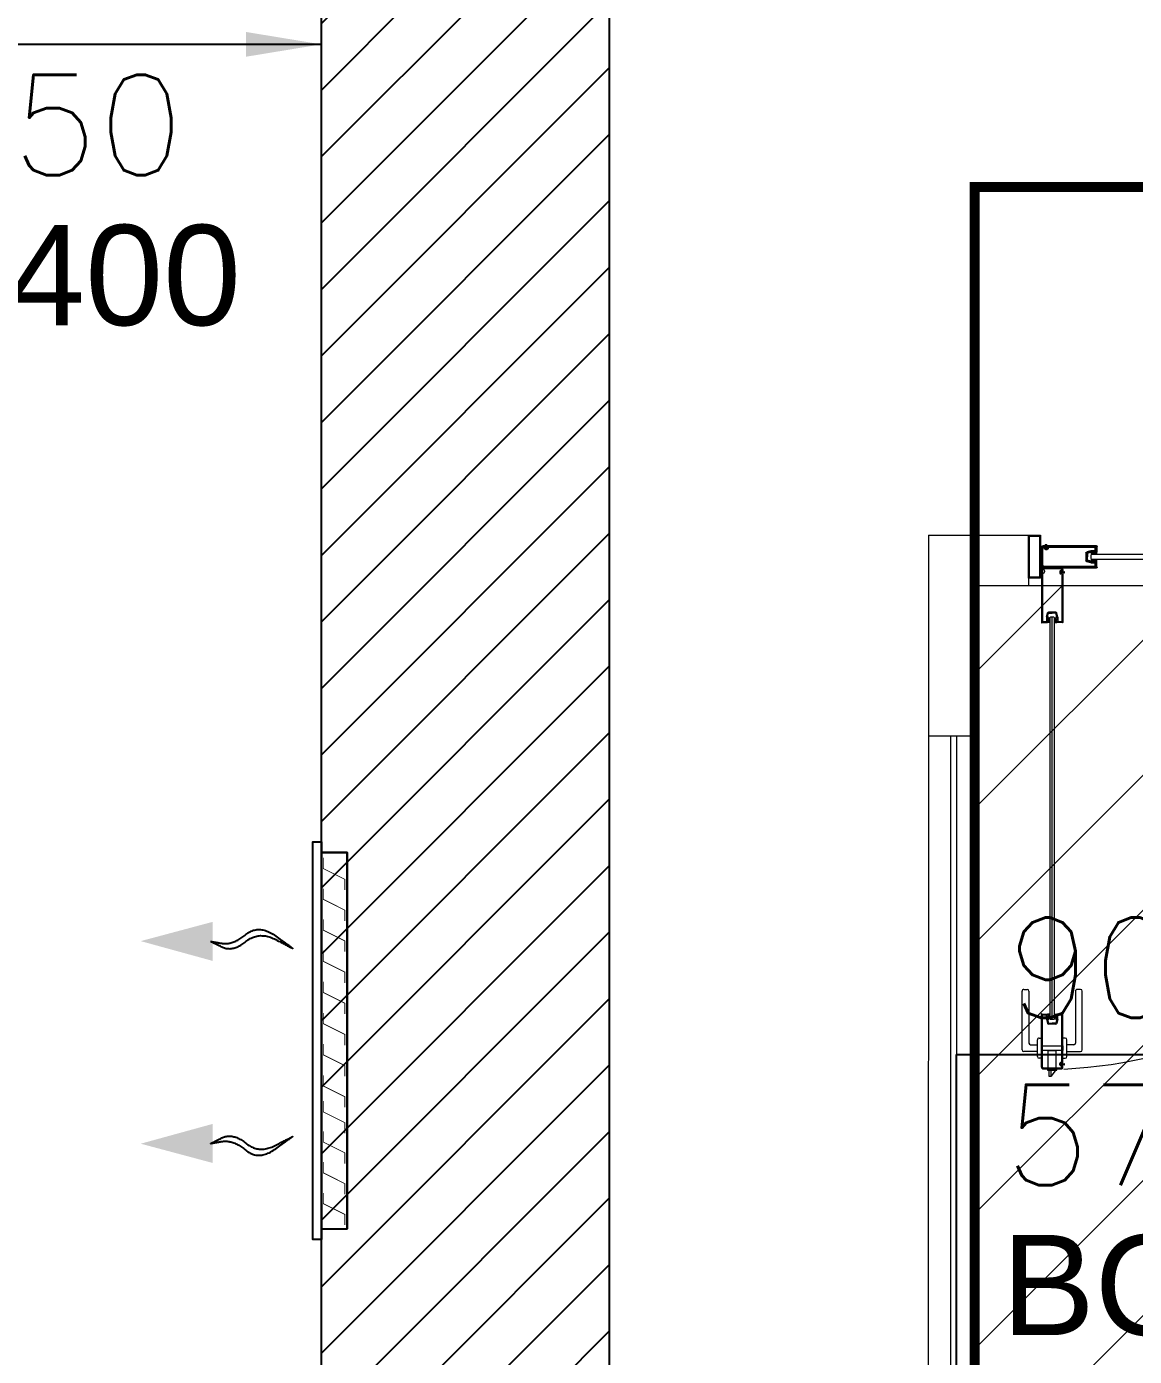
# Model space of a CAD drawing. Header units: millimetres. Extents: x -81374 to 485233, y -39075 to 157313.
# Drawn here: x 46879 to 49089, y 26969 to 29620 of the extents above; entities that cross this region are included whole.
import ezdxf
from ezdxf.enums import TextEntityAlignment as Align

# ---------------------------------------------------------------- set-up
doc = ezdxf.new("R2010")
doc.units = ezdxf.units.MM
for name, color, linetype in [('2', 7, 'Continuous'), ('Hatch 01_UC', 7, 'Continuous'), ('M-HVAC ELLIPTICAL DUCT', 6, 'Continuous'), ('M-HVAC VRV PIPE', 152, 'Continuous'), ('M-HVAC-ELEPTICAL DUCT', 6, 'Continuous'), ('M-HVAC-GRIL', 6, 'Continuous'), ('M-HVAC-INSULATION', 8, 'Continuous'), ('M-HVAC-SUPP', 4, 'Continuous'), ('M-HVAC-SUPPLY AIR DUCT', 4, 'Continuous'), ('M-HVAC-TEXT', 7, 'Continuous')]:
    doc.layers.add(name, color=color, linetype=linetype)
doc.layers.add('ceiling', color=7, linetype='Continuous', lineweight=5, true_color=0x560d91)
for name, color, linetype, lineweight in [('G-IMPT', 8, 'Continuous', 5), ('ID - MODULAR', 44, 'Continuous', 5), ('M HVAC GRILLE', 6, 'Continuous', 13)]:
    doc.layers.add(name, color=color, linetype=linetype, lineweight=lineweight)
doc.styles.add('R', font='romans.shx')
doc.styles.add('ROMAND', font='romand__.ttf')
doc.styles.get("Standard").update_dxf_attribs({"font": 'arial.ttf'})
doc.dimstyles.new('Vayucon', dxfattribs={"dimtxt": 200, "dimasz": 150, "dimexe": 0, "dimexo": 0, "dimgap": 9e-05, "dimtad": 1, "dimdec": 0, "dimrnd": 5, "dimzin": 0, "dimdsep": 46, "dimtxsty": 'ROMAND', "dimcen": 90, "dimclre": 99, "dimclrt": 7, "dimadec": 0, "dimazin": 0, "dimtfac": 1, "dimtdec": 0, "dimtofl": 0, "dimtmove": 1, "dimatfit": 3, "dimfxl": 1, "dimtolj": 1, "dimtzin": 0, "dimarcsym": 0})

# ---------------------------------------------------------------- blocks, each defined once
blk = doc.blocks.new('A$C4A242C7C')
at = {"layer": '2', "color": 6, "linetype": 'Continuous'}
for p, q in [((0, 4), (0, 115.4)), ((0.4, 115.8), (0.6, 115.8)), ((1.4, 115), (13, 115)), ((2, 113), (10.5, 113)), ((2, 4), (2, 113)), ((10.5, 103.9), (10.5, 113)), ((13, 115), (13, 112.6)), ((14.7, 112.6), (13, 112.6)), ((14.7, 112.6), (15.2, 110.4)), ((30.3, 112.6), (29.8, 110.4)), ((32, 112.6), (30.3, 112.6)), ((32, 115), (32, 112.6)), ((43.6, 115), (32, 115)), ((34.5, 113), (43, 113)), ((34.5, 103.9), (34.5, 113)), ((43, 14.2), (43, 113)), ((44.6, 115.8), (44.4, 115.8)), ((45, 11.7), (45, 115.4)), ((10.6, 103.4), (12.8, 95.2)), ((14, 111.3), (12.5, 111.3)), ((12.5, 104.8), (12.5, 111.3)), ((14, 104.8), (12.5, 104.8)), ((14.8, 103.8), (12.5, 103.8)), ((12.5, 103.8), (14.7, 95.7)), ((14, 110), (14, 111.3)), ((14, 106.1), (14, 104.8)), ((14.3, 109.8), (15, 110)), ((14.3, 106.3), (15, 106.1)), ((14.7, 95.7), (22.5, 95.7)), ((30.3, 93.7), (14.7, 93.7)), ((14.8, 103.8), (15.2, 105.6)), ((30.3, 95.7), (22.5, 95.7)), ((30.2, 103.8), (29.8, 105.6)), ((30.7, 109.8), (30, 110)), ((30.7, 106.3), (30, 106.1)), ((30.2, 103.8), (32.5, 103.8)), ((32.5, 103.8), (30.3, 95.7)), ((31, 111.3), (32.5, 111.3)), ((31, 110), (31, 111.3)), ((31, 106.1), (31, 104.8)), ((31, 104.8), (32.5, 104.8)), ((34.4, 103.4), (32.2, 95.2)), ((32.5, 104.8), (32.5, 111.3)), ((4, 2), (41, 2)), ((4, 0), (41, 0)), ((38.5, 8.4), (38.5, 11.7)), ((42.5, 13.7), (40.5, 13.7)), ((40.5, 8.8), (40.5, 11.3)), ((42.5, 6.4), (40.5, 6.4)), ((44, 11.7), (40.9, 11.7)), ((44, 8.4), (40.9, 8.4)), ((43, 4), (43, 5.9)), ((44, 11.6), (44, 11.7)), ((44, 8.4), (44, 8.5)), ((44.4, 11.2), (44.5, 11.2)), ((44.4, 8.9), (44.5, 8.9)), ((45, 4), (45, 8.4))]:
    blk.add_line(p, q, dxfattribs=at)
for centre, radius, start, end in [((0.4, 115.4), 0.4, 90, 180), ((0.6, 115.4), 0.4, 0, 90), ((1.4, 115.4), 0.4, 180, 270), ((43.6, 115.4), 0.4, 270, 0), ((44.4, 115.4), 0.4, 90, 180), ((44.6, 115.4), 0.4, 0, 90), ((12.5, 103.9), 2, 180, 195), ((14.7, 95.7), 2, 195, 270), ((14.2, 110), 0.2, 180, 285), ((14.2, 106.1), 0.2, 75, 180), ((14.8, 110.3), 0.4, 285, 15), ((14.8, 105.7), 0.4, 345, 75), ((30.1, 110.3), 0.4, 165, 255), ((30.1, 105.7), 0.4, 105, 195), ((30.3, 95.7), 2, 270, 345), ((30.8, 110), 0.2, 255, 0), ((30.8, 106.1), 0.2, 0, 105), ((32.5, 103.9), 2, 345, 0), ((4, 4), 4, 180, 270), ((4, 4), 2, 180, 270), ((40.5, 11.7), 2, 90, 180), ((40.5, 8.4), 2, 180, 270), ((40.9, 11.3), 0.4, 90, 180), ((40.9, 8.8), 0.4, 180, 270), ((41, 4), 4, 270, 0), ((41, 4), 2, 270, 0), ((42.5, 14.2), 0.5, 270, 0), ((42.5, 5.9), 0.5, 0, 90), ((44.4, 11.6), 0.4, 180, 270), ((44.4, 8.5), 0.4, 90, 180), ((44.5, 11.7), 0.5, 270, 0), ((44.5, 8.4), 0.5, 0, 90)]:
    blk.add_arc(centre, radius, start, end, dxfattribs=at)
blk = doc.blocks.new('floor plan 1')
at = {"layer": 'G-IMPT', "color": 8, "ltscale": 500}
for p, q in [((9392.9, -67281.5, 0), (9393, -64431.5, 0)), ((9436.9, -67281.5, 0), (9437, -64431.5, 0)), ((9448.9, -67281.5, 0), (9449, -64431.5, 0)), ((9492.9, -67281.5, 0), (9493, -64431.5, 0)), ((9240.2, -66613.6, 0), (9248.8, -66602.3, 0)), ((9240.2, -66615, 0), (9240.2, -66613.6, 0)), ((9248.8, -66615, 0), (9248.8, -66602.3, 0)), ((9248.8, -66602.3, 0), (9251.6, -66602.3, 0)), ((9251.6, -66602.3, 0), (9251.6, -66615, 0)), ((9224.5, -66638.7, 0), (9219.8, -66638.7, 0)), ((9223.3, -66626.1, 0), (9220.8, -66625.3, 0)), ((9223.3, -66626.2, 0), (9220.8, -66625.8, 0)), ((9223.3, -66626.5, 0), (9220.8, -66626.2, 0)), ((9223.3, -66626.7, 0), (9220.8, -66626.7, 0)), ((9223.3, -66626.9, 0), (9220.8, -66627.1, 0)), ((9223.3, -66627.1, 0), (9220.8, -66627.6, 0)), ((9223.3, -66627.3, 0), (9220.8, -66628, 0)), ((9223.3, -66627.3, 0), (9223.3, -66626.1, 0)), ((9228.6, -66626.1, 0), (9223.3, -66626.1, 0)), ((9228.6, -66627.3, 0), (9223.3, -66627.3, 0)), ((9224.5, -66621, 0), (9224.5, -66625.2, 0)), ((9224.5, -66628.3, 0), (9224.5, -66727.1, 0)), ((9225, -66625.7, 0), (9225, -66625.7, 0)), ((9225, -66627.8, 0), (9225, -66627.8, 0)), ((9225.1, -66627.3, 0), (9225.1, -66626.1, 0)), ((9225.4, -66625.2, 0), (9225.4, -66625.3, 0)), ((9225.4, -66625.2, 0), (9228.4, -66625.2, 0)), ((9225.4, -66628.2, 0), (9225.4, -66628.3, 0)), ((9225.4, -66628.3, 0), (9228.4, -66628.3, 0)), ((9226.4, -66621, 0), (9226.4, -66622.8, 0)), ((9226.4, -66630.7, 0), (9226.4, -66724.8, 0)), ((9226.9, -66623.3, 0), (9228.8, -66623.3, 0)), ((9226.9, -66627.3, 0), (9226.9, -66626.1, 0)), ((9226.9, -66630.2, 0), (9228.8, -66630.2, 0)), ((9263.5, -66617.2, 0), (9228.3, -66617.2, 0)), ((9263.5, -66619.1, 0), (9228.3, -66619.1, 0)), ((9228.6, -66627.3, 0), (9228.6, -66626.1, 0)), ((9228.8, -66625.6, 0), (9228.8, -66627.9, 0)), ((9230.7, -66625.2, 0), (9230.7, -66628.3, 0)), ((9236.4, -66615, 0), (9236.4, -66617.2, 0)), ((9255.4, -66615, 0), (9236.4, -66615, 0)), ((9236.4, -66617.2, 0), (9255.4, -66617.2, 0)), ((9237.3, -66617.2, 0), (9237.3, -66618.7, 0)), ((9254.5, -66617.2, 0), (9237.3, -66617.2, 0)), ((9237.3, -66618.7, 0), (9254.5, -66618.7, 0)), ((9238.3, -66653.9, 0), (9238.3, -66618.7, 0)), ((9238.3, -66618.7, 0), (9253.6, -66618.7, 0)), ((9253.6, -66618.7, 0), (9253.6, -66653.9, 0)), ((9254.5, -66618.7, 0), (9254.5, -66617.2, 0)), ((9255.4, -66617.2, 0), (9255.4, -66615, 0)), ((9265.4, -66621, 0), (9265.4, -66724.8, 0)), ((9267.3, -66621, 0), (9267.3, -66727.1, 0)), ((9267.3, -66638.7, 0), (9272, -66638.7, 0)), ((9186, -66655.3, 0), (9186, -66772.5, 0)), ((9216.5, -66652, 0), (9189.4, -66652, 0)), ((9202.7, -66665.3, 0), (9216.5, -66665.3, 0)), ((9216.5, -66642, 0), (9216.5, -66675.3, 0)), ((9224.5, -66663.4, 0), (9224.5, -66653.9, 0)), ((9224.5, -66653.9, 0), (9267.3, -66653.9, 0)), ((9267.3, -66663.4, 0), (9224.5, -66663.4, 0)), ((9253.6, -66653.9, 0), (9238.3, -66653.9, 0)), ((9267.3, -66653.9, 0), (9267.3, -66663.4, 0)), ((9275.3, -66642, 0), (9275.3, -66675.3, 0)), ((9275.3, -66652, 0), (9302.5, -66652, 0)), ((9289.1, -66665.3, 0), (9275.3, -66665.3, 0)), ((9305.8, -66655.3, 0), (9305.8, -66772.5, 0)), ((9199.4, -66772.5, 0), (9199.4, -66668.7, 0)), ((9219.8, -66678.7, 0), (9224.5, -66678.7, 0)), ((9272, -66678.7, 0), (9267.3, -66678.7, 0)), ((9292.5, -66772.5, 0), (9292.5, -66668.7, 0)), ((9234.5, -66715.7, 0), (9236.6, -66707.9, 0)), ((9234.5, -66716.2, 0), (9234.5, -66724.8, 0)), ((9236.4, -66716, 0), (9238.5, -66708.4, 0)), ((9238.5, -66716, 0), (9236.4, -66716, 0)), ((9237.8, -66717, 0), (9236.4, -66717, 0)), ((9236.4, -66717, 0), (9236.4, -66723.2, 0)), ((9237.8, -66718.2, 0), (9237.8, -66717, 0)), ((9238, -66718.4, 0), (9238.7, -66718.2, 0)), ((9238.5, -66706.5, 0), (9253.3, -66706.5, 0)), ((9238.5, -66708.4, 0), (9245.9, -66708.4, 0)), ((9238.5, -66716, 0), (9239, -66717.8, 0)), ((9241.1, -66717.4, 0), (9242.6, -66716, 0)), ((9241.1, -66717.4, 0), (9241.1, -67517, 0)), ((9242.6, -66716, 0), (9249.2, -66716, 0)), ((9253.3, -66708.4, 0), (9245.9, -66708.4, 0)), ((9245.9, -66716, 0), (9245.9, -67518.4, 0)), ((9249.2, -66716, 0), (9250.7, -66717.4, 0)), ((9250.7, -67517, 0), (9250.7, -66717.4, 0)), ((9253.3, -66716, 0), (9252.8, -66717.8, 0)), ((9253.8, -66718.4, 0), (9253.1, -66718.2, 0)), ((9255.4, -66716, 0), (9253.3, -66708.4, 0)), ((9253.3, -66716, 0), (9255.4, -66716, 0)), ((9254, -66717, 0), (9255.4, -66717, 0)), ((9254, -66718.2, 0), (9254, -66717, 0)), ((9257.3, -66715.7, 0), (9255.2, -66707.9, 0)), ((9255.4, -66717, 0), (9255.4, -66723.2, 0)), ((9257.3, -66716.2, 0), (9257.3, -66724.8, 0)), ((9224.9, -66727.5, 0), (9225, -66727.5, 0)), ((9225.8, -66726.7, 0), (9236.9, -66726.7, 0)), ((9234.5, -66724.8, 0), (9226.4, -66724.8, 0)), ((9237.8, -66723.2, 0), (9236.4, -66723.2, 0)), ((9236.9, -66724.5, 0), (9238.4, -66724.5, 0)), ((9236.9, -66726.7, 0), (9236.9, -66724.5, 0)), ((9237.8, -66721.9, 0), (9237.8, -66723.2, 0)), ((9238, -66721.8, 0), (9238.7, -66721.9, 0)), ((9238.4, -66724.5, 0), (9239, -66722.4, 0)), ((9253.4, -66724.5, 0), (9252.8, -66722.4, 0)), ((9253.8, -66721.8, 0), (9253.1, -66721.9, 0)), ((9253.4, -66724.5, 0), (9255, -66724.5, 0)), ((9254, -66721.9, 0), (9254, -66723.2, 0)), ((9254, -66723.2, 0), (9255.4, -66723.2, 0)), ((9255, -66726.7, 0), (9255, -66724.5, 0)), ((9266, -66726.7, 0), (9255, -66726.7, 0)), ((9265.4, -66724.8, 0), (9257.3, -66724.8, 0)), ((9267, -66727.5, 0), (9266.8, -66727.5, 0)), ((9189.4, -66775.8, 0), (9196, -66775.8, 0)), ((9302.5, -66775.8, 0), (9295.8, -66775.8, 0)), ((9392.9, -67581.5, 0), (9392.9, -67281.5, 0)), ((9492.9, -67281.5, 0), (9392.9, -67281.5, 0)), ((9492.9, -67681.5, 0), (9492.9, -67281.5, 0)), ((9224.5, -67606.1, 0), (9224.5, -67507.3, 0)), ((9224.9, -67506.9, 0), (9225, -67506.9, 0)), ((9225.8, -67507.7, 0), (9236.9, -67507.7, 0)), ((9234.5, -67509.6, 0), (9226.4, -67509.6, 0)), ((9226.4, -67603.7, 0), (9226.4, -67509.6, 0)), ((9234.5, -67518.3, 0), (9234.5, -67509.6, 0)), ((9237.8, -67511.3, 0), (9236.4, -67511.3, 0)), ((9236.4, -67517.5, 0), (9236.4, -67511.3, 0)), ((9236.9, -67507.7, 0), (9236.9, -67510, 0)), ((9236.9, -67510, 0), (9238.4, -67510, 0)), ((9237.8, -67512.5, 0), (9237.8, -67511.3, 0)), ((9238, -67512.7, 0), (9238.7, -67512.5, 0)), ((9238, -67516, 0), (9238.7, -67516.2, 0)), ((9238.4, -67510, 0), (9239, -67512, 0)), ((9253.4, -67510, 0), (9252.8, -67512, 0)), ((9253.8, -67512.7, 0), (9253.1, -67512.5, 0)), ((9253.8, -67516, 0), (9253.1, -67516.2, 0)), ((9253.4, -67510, 0), (9255, -67510, 0)), ((9254, -67512.5, 0), (9254, -67511.3, 0)), ((9254, -67511.3, 0), (9255.4, -67511.3, 0)), ((9255, -67507.7, 0), (9255, -67510, 0)), ((9266, -67507.7, 0), (9255, -67507.7, 0)), ((9255.4, -67517.5, 0), (9255.4, -67511.3, 0)), ((9265.4, -67509.6, 0), (9257.3, -67509.6, 0)), ((9257.3, -67518.3, 0), (9257.3, -67509.6, 0)), ((9265.4, -67613.4, 0), (9265.4, -67509.6, 0)), ((9267, -67506.9, 0), (9266.8, -67506.9, 0)), ((9267.3, -67613.4, 0), (9267.3, -67507.3, 0)), ((9234.5, -67518.8, 0), (9236.6, -67526.6, 0)), ((9237.8, -67517.5, 0), (9236.4, -67517.5, 0)), ((9238.5, -67518.4, 0), (9236.4, -67518.4, 0)), ((9236.4, -67518.4, 0), (9238.5, -67526.1, 0)), ((9237.8, -67516.2, 0), (9237.8, -67517.5, 0)), ((9238.5, -67518.4, 0), (9239, -67516.7, 0)), ((9238.5, -67526.1, 0), (9245.9, -67526.1, 0)), ((9238.5, -67528, 0), (9253.3, -67528, 0)), ((9241.1, -67517, 0), (9242.6, -67518.4, 0)), ((9242.6, -67518.4, 0), (9249.2, -67518.4, 0)), ((9253.3, -67526.1, 0), (9245.9, -67526.1, 0)), ((9249.2, -67518.4, 0), (9250.7, -67517, 0)), ((9253.3, -67518.4, 0), (9252.8, -67516.7, 0)), ((9253.3, -67518.4, 0), (9255.4, -67518.4, 0)), ((9255.4, -67518.4, 0), (9253.3, -67526.1, 0)), ((9254, -67516.2, 0), (9254, -67517.5, 0)), ((9254, -67517.5, 0), (9255.4, -67517.5, 0)), ((9257.3, -67518.8, 0), (9255.2, -67526.6, 0)), ((9392.9, -67581.5, 0), (9292.9, -67581.5, 0)), ((9292.9, -67681.5, 0), (9292.9, -67581.5, 0)), ((9223.3, -67607.1, 0), (9220.8, -67606.4, 0)), ((9223.3, -67607.3, 0), (9220.8, -67606.8, 0)), ((9223.3, -67607.5, 0), (9220.8, -67607.2, 0)), ((9223.3, -67607.7, 0), (9220.8, -67607.7, 0)), ((9223.3, -67607.9, 0), (9220.8, -67608.2, 0)), ((9223.3, -67608.1, 0), (9220.8, -67608.6, 0)), ((9223.3, -67608.3, 0), (9220.8, -67609, 0)), ((9223.3, -67607.1, 0), (9223.3, -67608.3, 0)), ((9228.6, -67607.1, 0), (9223.3, -67607.1, 0)), ((9228.6, -67608.3, 0), (9223.3, -67608.3, 0)), ((9224.5, -67613.4, 0), (9224.5, -67609.3, 0)), ((9225, -67606.6, 0), (9225, -67606.6, 0)), ((9225, -67608.8, 0), (9225, -67608.8, 0)), ((9225.1, -67607.1, 0), (9225.1, -67608.3, 0)), ((9225.4, -67606.2, 0), (9225.4, -67606.1, 0)), ((9225.4, -67606.1, 0), (9228.4, -67606.1, 0)), ((9225.4, -67609.3, 0), (9225.4, -67609.2, 0)), ((9225.4, -67609.3, 0), (9228.4, -67609.3, 0)), ((9226.4, -67613.4, 0), (9226.4, -67611.7, 0)), ((9226.9, -67604.2, 0), (9228.8, -67604.2, 0)), ((9226.9, -67607.1, 0), (9226.9, -67608.3, 0)), ((9226.9, -67611.2, 0), (9228.8, -67611.2, 0)), ((9263.5, -67615.3, 0), (9228.3, -67615.3, 0)), ((9263.5, -67617.2, 0), (9228.3, -67617.2, 0)), ((9228.6, -67607.1, 0), (9228.6, -67608.3, 0)), ((9228.8, -67608.9, 0), (9228.8, -67606.5, 0)), ((9230.7, -67609.3, 0), (9230.7, -67606.1, 0)), ((9267.3, -67613.7, 0), (9267.3, -67659.2, 0)), ((9269.1, -67681.5, 0), (9269.1, -67595.8, 0)), ((9269.1, -67595.8, 0), (9292.9, -67595.8, 0)), ((9269.1, -67659.2, 0), (9269.1, -67612.4, 0)), ((9271, -67679.6, 0), (9271, -67597.7, 0)), ((9271, -67597.7, 0), (9291, -67597.7, 0)), ((9291, -67597.7, 0), (9291, -67679.6, 0)), ((9292.9, -67595.8, 0), (9292.9, -67681.5, 0)), ((9167.1, -67633.9, 0), (8420.8, -67633.9, 0)), ((8420.8, -67643.4, 0), (9167.1, -67643.4, 0)), ((9168.5, -67635.3, 0), (9167.1, -67633.9, 0)), ((9167.1, -67643.4, 0), (9168.5, -67642, 0)), ((9168.5, -67642, 0), (9168.5, -67635.3, 0)), ((9257.2, -67661.3, 0), (9256.5, -67663.8, 0)), ((9257.4, -67661.3, 0), (9256.9, -67663.8, 0)), ((9257.2, -67656, 0), (9258.4, -67656, 0)), ((9257.2, -67656, 0), (9257.2, -67661.3, 0)), ((9257.2, -67657.7, 0), (9258.4, -67657.7, 0)), ((9257.2, -67659.5, 0), (9258.4, -67659.5, 0)), ((9257.2, -67661.3, 0), (9258.4, -67661.3, 0)), ((9257.6, -67661.3, 0), (9257.4, -67663.8, 0)), ((9257.8, -67661.3, 0), (9257.8, -67663.8, 0)), ((9258, -67661.3, 0), (9258.3, -67663.8, 0)), ((9258.2, -67661.3, 0), (9258.7, -67663.8, 0)), ((9258.4, -67656, 0), (9258.4, -67661.3, 0)), ((9258.4, -67661.3, 0), (9259.1, -67663.8, 0)), ((9267.3, -67659.2, 0), (9269.1, -67659.2, 0)), ((9292.9, -67681.5, 0), (9269.1, -67681.5, 0)), ((9291, -67679.6, 0), (9271, -67679.6, 0)), ((9492.9, -67681.5, 0), (9292.9, -67681.5, 0))]:
    blk.add_line(p, q, dxfattribs=at)
for centre, radius, start, end in [((9269.2, -67566.4, 0), 950.6, 92.8185, 183.4941), ((9219.8, -66642, 0), 3.33, 90, 180), ((9228.3, -66621, 0), 3.81, 90, 180), ((9225, -66625.2, 0), 0.476, 180, 270), ((9225, -66628.3, 0), 0.476, 90, 180), ((9225, -66625.3, 0), 0.381, 270, 0), ((9225, -66628.2, 0), 0.381, 0, 90), ((9228.3, -66621, 0), 1.9, 90, 180), ((9226.9, -66622.8, 0), 0.476, 180, 270), ((9226.9, -66630.7, 0), 0.476, 90, 180), ((9228.4, -66625.6, 0), 0.381, 0, 90), ((9228.4, -66627.9, 0), 0.381, 270, 0), ((9228.8, -66625.2, 0), 1.9, 0, 90), ((9228.8, -66628.3, 0), 1.9, 270, 0), ((9263.5, -66621, 0), 3.81, 0, 90), ((9263.5, -66621, 0), 1.9, 0, 90), ((9272, -66642, 0), 3.33, 0, 90), ((9189.4, -66655.3, 0), 3.33, 90, 180), ((9202.7, -66668.7, 0), 3.33, 90, 180), ((9289.1, -66668.7, 0), 3.33, 0, 90), ((9302.5, -66655.3, 0), 3.33, 0, 90), ((9219.8, -66675.3, 0), 3.33, 180, 270), ((9272, -66675.3, 0), 3.33, 270, 0), ((9236.4, -66716.2, 0), 1.9, 165, 180), ((9238.5, -66708.4, 0), 1.9, 90, 165), ((9238, -66718.2, 0), 0.19, 180, 285), ((9238.6, -66717.9, 0), 0.381, 285, 15), ((9253.2, -66717.9, 0), 0.381, 165, 255), ((9253.3, -66708.4, 0), 1.9, 15, 90), ((9253.8, -66718.2, 0), 0.19, 255, 0), ((9255.4, -66716.2, 0), 1.9, 0, 15), ((9224.9, -66727.1, 0), 0.381, 180, 270), ((9225, -66727.1, 0), 0.381, 270, 0), ((9225.8, -66727.1, 0), 0.381, 90, 180), ((9238, -66721.9, 0), 0.19, 75, 180), ((9238.6, -66722.3, 0), 0.381, 345, 75), ((9253.2, -66722.3, 0), 0.381, 105, 195), ((9253.8, -66721.9, 0), 0.19, 0, 105), ((9266, -66727.1, 0), 0.381, 0, 90), ((9266.8, -66727.1, 0), 0.381, 180, 270), ((9267, -66727.1, 0), 0.381, 270, 0), ((9189.4, -66772.5, 0), 3.33, 180, 270), ((9196, -66772.5, 0), 3.33, 270, 0), ((9295.8, -66772.5, 0), 3.33, 180, 270), ((9302.5, -66772.5, 0), 3.33, 270, 0), ((9224.9, -67507.3, 0), 0.381, 90, 180), ((9225, -67507.3, 0), 0.381, 0, 90), ((9225.8, -67507.3, 0), 0.381, 180, 270), ((9238, -67512.5, 0), 0.19, 180, 285), ((9238, -67516.2, 0), 0.19, 75, 180), ((9238.6, -67512.1, 0), 0.381, 285, 15), ((9253.2, -67512.1, 0), 0.381, 165, 255), ((9253.8, -67512.5, 0), 0.19, 255, 0), ((9253.8, -67516.2, 0), 0.19, 0, 105), ((9266, -67507.3, 0), 0.381, 270, 0), ((9266.8, -67507.3, 0), 0.381, 90, 180), ((9267, -67507.3, 0), 0.381, 0, 90), ((9236.4, -67518.3, 0), 1.9, 180, 195), ((9238.5, -67526.1, 0), 1.9, 195, 270), ((9238.6, -67516.6, 0), 0.381, 345, 75), ((9253.2, -67516.6, 0), 0.381, 105, 195), ((9253.3, -67526.1, 0), 1.9, 270, 345), ((9255.4, -67518.3, 0), 1.9, 345, 0), ((9225, -67606.1, 0), 0.476, 180, 270), ((9225, -67609.3, 0), 0.476, 90, 180), ((9228.3, -67613.4, 0), 3.81, 180, 270), ((9225, -67606.2, 0), 0.381, 270, 0), ((9225, -67609.2, 0), 0.381, 0, 90), ((9226.9, -67603.7, 0), 0.476, 180, 270), ((9226.9, -67611.7, 0), 0.476, 90, 180), ((9228.3, -67613.4, 0), 1.9, 180, 270), ((9228.4, -67606.5, 0), 0.381, 0, 90), ((9228.4, -67608.9, 0), 0.381, 270, 0), ((9228.8, -67606.1, 0), 1.9, 0, 90), ((9228.8, -67609.3, 0), 1.9, 270, 0), ((9263.5, -67613.4, 0), 3.81, 270, 0), ((9263.5, -67613.4, 0), 1.9, 270, 0)]:
    blk.add_arc(centre, radius, start, end, dxfattribs=at)
at = {"layer": 'G-IMPT', "color": 8, "ltscale": 500, "extrusion": (-8.40105e-26, -2.48094e-11, -1)}
blk.add_arc((-9265.5, -67609.5, 0), 4.58, 246.5437, 218.2063, dxfattribs=at)
at = {"layer": 'G-IMPT', "color": 8, "ltscale": 500}
for points in [[(9240.1, -66721.5, 0), (9239.3, -66721.5, 0), (9239.4, -66720.3, 0), (9240.1, -66720.5, 0)], [(9240.1, -66720.5, 0), (9239.4, -66720.3, 0), (9239.4, -66719.6, 0), (9240.8, -66720.3, 0)], [(9251.8, -66720.5, 0), (9252.4, -66720.3, 0), (9252.4, -66719.6, 0), (9251, -66720.3, 0)], [(9251.7, -66721.5, 0), (9252.5, -66721.5, 0), (9252.4, -66720.3, 0), (9251.8, -66720.5, 0)], [(9241.2, -66726.1, 0), (9236.9, -66725.5, 0), (9239, -66725.1, 0), (9240.2, -66725.8, 0)], [(9241.2, -66727.1, 0), (9236.9, -66726.7, 0), (9236.9, -66725.5, 0), (9241.2, -66726.1, 0)], [(9240.8, -66721.7, 0), (9238.5, -66721.7, 0), (9239.3, -66721.5, 0), (9240.1, -66721.5, 0)], [(9240.1, -66722.1, 0), (9239.3, -66722, 0), (9238.5, -66721.7, 0), (9240.8, -66721.7, 0)], [(9240.2, -66725.8, 0), (9239, -66725.1, 0), (9239.2, -66723.3, 0), (9240.2, -66723.5, 0)], [(9240.1, -66722.8, 0), (9239.2, -66722.7, 0), (9239.3, -66722, 0), (9240.1, -66722.1, 0)], [(9240.9, -66723.1, 0), (9239.2, -66722.9, 0), (9239.2, -66722.7, 0), (9240.1, -66722.8, 0)], [(9240.2, -66723.5, 0), (9239.2, -66723.3, 0), (9239.2, -66722.9, 0), (9240.9, -66723.1, 0)], [(9250.6, -66726.1, 0), (9255, -66725.5, 0), (9252.8, -66725.1, 0), (9251.6, -66725.8, 0)], [(9250.6, -66727.1, 0), (9255, -66726.7, 0), (9255, -66725.5, 0), (9250.6, -66726.1, 0)], [(9250.9, -66723.1, 0), (9252.6, -66722.9, 0), (9252.6, -66722.7, 0), (9251.7, -66722.8, 0)], [(9251.6, -66723.5, 0), (9252.6, -66723.3, 0), (9252.6, -66722.9, 0), (9250.9, -66723.1, 0)], [(9251.1, -66721.7, 0), (9253.3, -66721.7, 0), (9252.5, -66721.5, 0), (9251.7, -66721.5, 0)], [(9251.7, -66722.1, 0), (9252.6, -66722, 0), (9253.3, -66721.7, 0), (9251.1, -66721.7, 0)], [(9251.6, -66725.8, 0), (9252.8, -66725.1, 0), (9252.6, -66723.3, 0), (9251.6, -66723.5, 0)], [(9251.7, -66722.8, 0), (9252.6, -66722.7, 0), (9252.6, -66722, 0), (9251.7, -66722.1, 0)], [(9241.2, -67507.3, 0), (9236.9, -67507.7, 0), (9236.9, -67508.9, 0), (9241.2, -67508.4, 0)], [(9241.2, -67508.4, 0), (9236.9, -67508.9, 0), (9239, -67509.3, 0), (9240.2, -67508.6, 0)], [(9240.1, -67512.3, 0), (9239.3, -67512.4, 0), (9238.5, -67512.7, 0), (9240.8, -67512.7, 0)], [(9240.8, -67512.7, 0), (9238.5, -67512.7, 0), (9239.3, -67513, 0), (9240.1, -67513, 0)], [(9240.2, -67508.6, 0), (9239, -67509.3, 0), (9239.2, -67511.2, 0), (9240.2, -67511, 0)], [(9240.2, -67511, 0), (9239.2, -67511.2, 0), (9239.2, -67511.6, 0), (9240.9, -67511.4, 0)], [(9240.9, -67511.4, 0), (9239.2, -67511.6, 0), (9239.2, -67511.8, 0), (9240.1, -67511.7, 0)], [(9240.1, -67511.7, 0), (9239.2, -67511.8, 0), (9239.3, -67512.4, 0), (9240.1, -67512.3, 0)], [(9240.1, -67513, 0), (9239.3, -67513, 0), (9239.4, -67514.2, 0), (9240.1, -67513.9, 0)], [(9240.1, -67513.9, 0), (9239.4, -67514.2, 0), (9239.4, -67514.8, 0), (9240.8, -67514.1, 0)], [(9250.6, -67507.3, 0), (9255, -67507.7, 0), (9255, -67508.9, 0), (9250.6, -67508.4, 0)], [(9250.6, -67508.4, 0), (9255, -67508.9, 0), (9252.8, -67509.3, 0), (9251.6, -67508.6, 0)], [(9251.6, -67511, 0), (9252.6, -67511.2, 0), (9252.6, -67511.6, 0), (9250.9, -67511.4, 0)], [(9250.9, -67511.4, 0), (9252.6, -67511.6, 0), (9252.6, -67511.8, 0), (9251.7, -67511.7, 0)], [(9251.8, -67513.9, 0), (9252.4, -67514.2, 0), (9252.4, -67514.8, 0), (9251, -67514.1, 0)], [(9251.7, -67512.3, 0), (9252.6, -67512.4, 0), (9253.3, -67512.7, 0), (9251.1, -67512.7, 0)], [(9251.1, -67512.7, 0), (9253.3, -67512.7, 0), (9252.5, -67513, 0), (9251.7, -67513, 0)], [(9251.6, -67508.6, 0), (9252.8, -67509.3, 0), (9252.6, -67511.2, 0), (9251.6, -67511, 0)], [(9251.7, -67511.7, 0), (9252.6, -67511.8, 0), (9252.6, -67512.4, 0), (9251.7, -67512.3, 0)], [(9251.7, -67513, 0), (9252.5, -67513, 0), (9252.4, -67514.2, 0), (9251.8, -67513.9, 0)]]:
    blk.add_3dface(points, dxfattribs=at)
at = {"layer": 'ID - MODULAR', "color": 8, "ltscale": 500}
blk.add_arc((11420.4, -71220.8), 9842.1, 158.92407, 26.97429, dxfattribs=at)
at = {"layer": 'G-IMPT', "color": 8, "ltscale": 500, "xscale": -0.9523809523809526, "yscale": 0.9523809523809526, "zscale": 0.9523809523809526, "rotation": 90}
blk.add_blockref('A$C4A242C7C', (9267.3, -67617.2, 0), dxfattribs=at)
at = {"layer": 'G-IMPT', "color": 8, "ltscale": 500}
for rotation, p in [(359.9992, (39680.6, -4989.6, 0)), (359.9992, (35886.7, -10139.3, 0)), (270.0008, (28873.3, -20643.5, 0)), (359.9992, (11975.3, -26935.4, 0)), (359.9992, (15267.6, -26935.4, 0)), (359.9992, (26686.3, -26987.7, 0)), (270.0008, (15861.1, -28615, 0)), (89.9992, (23697.8, -33300.6, 0)), (89.9992, (23597.9, -35337.7, 0)), (89.9992, (23597.9, -37388.3, 0)), (359.9992, (13750.4, -37781.5, 0)), (89.9992, (23697.8, -40746.8, 0)), (89.9992, (23597.8, -44302.5, 0)), (89.9992, (23597.8, -46399.1, 0)), (89.9992, (23697.8, -48339.8, 0)), (89.9992, (23697.8, -54280, 0)), (359.9992, (27418.1, -55702.4, 0)), (89.9992, (9671.9, -65856.5, 0)), (359.9992, (4684.1, -67403.4, 0)), (359.9992, (8737.2, -67403.4, 0))]:
    blk.add_attdef('PARTITIONTYPE', text='', height=200, rotation=rotation, dxfattribs=at).set_placement(p, align=Align.MIDDLE_CENTER)
mesh = blk.add_polyface(dxfattribs=at)
corners = [(9157.4, -67634, 0), (9157.8, -67629.6, 0), (9159, -67629.6, 0), (9158.5, -67634, 0)]
mesh.append_faces([[corners[k] for k in face] for face in [(0, 1, 2, 3)]], dxfattribs={"color": 8})
mesh = blk.add_polyface(dxfattribs=at)
corners = [(9157.4, -67643.3, 0), (9157.8, -67647.7, 0), (9159, -67647.7, 0), (9158.5, -67643.3, 0)]
mesh.append_faces([[corners[k] for k in face] for face in [(3, 2, 1, 0)]], dxfattribs={"color": 8})
mesh = blk.add_polyface(dxfattribs=at)
corners = [(9158.5, -67634, 0), (9159, -67629.6, 0), (9159.4, -67631.8, 0), (9158.8, -67633, 0)]
mesh.append_faces([[corners[k] for k in face] for face in [(0, 1, 2, 3)]], dxfattribs={"color": 8})
mesh = blk.add_polyface(dxfattribs=at)
corners = [(9158.5, -67643.3, 0), (9159, -67647.7, 0), (9159.4, -67645.5, 0), (9158.8, -67644.3, 0)]
mesh.append_faces([[corners[k] for k in face] for face in [(3, 2, 1, 0)]], dxfattribs={"color": 8})
mesh = blk.add_polyface(dxfattribs=at)
corners = [(9158.8, -67633, 0), (9159.4, -67631.8, 0), (9161.3, -67631.9, 0), (9161.1, -67632.9, 0)]
mesh.append_faces([[corners[k] for k in face] for face in [(0, 1, 2, 3)]], dxfattribs={"color": 8})
mesh = blk.add_polyface(dxfattribs=at)
corners = [(9158.8, -67644.3, 0), (9159.4, -67645.5, 0), (9161.3, -67645.4, 0), (9161.1, -67644.4, 0)]
mesh.append_faces([[corners[k] for k in face] for face in [(3, 2, 1, 0)]], dxfattribs={"color": 8})
mesh = blk.add_polyface(dxfattribs=at)
corners = [(9161.1, -67632.9, 0), (9161.3, -67631.9, 0), (9161.7, -67631.9, 0), (9161.5, -67633.6, 0)]
mesh.append_faces([[corners[k] for k in face] for face in [(0, 1, 2, 3)]], dxfattribs={"color": 8})
mesh = blk.add_polyface(dxfattribs=at)
corners = [(9161.1, -67644.4, 0), (9161.3, -67645.4, 0), (9161.7, -67645.4, 0), (9161.5, -67643.7, 0)]
mesh.append_faces([[corners[k] for k in face] for face in [(3, 2, 1, 0)]], dxfattribs={"color": 8})
mesh = blk.add_polyface(dxfattribs=at)
corners = [(9161.5, -67633.6, 0), (9161.7, -67631.9, 0), (9161.9, -67632, 0), (9161.8, -67632.9, 0)]
mesh.append_faces([[corners[k] for k in face] for face in [(0, 1, 2, 3)]], dxfattribs={"color": 8})
mesh = blk.add_polyface(dxfattribs=at)
corners = [(9161.5, -67643.7, 0), (9161.7, -67645.4, 0), (9161.9, -67645.4, 0), (9161.8, -67644.4, 0)]
mesh.append_faces([[corners[k] for k in face] for face in [(3, 2, 1, 0)]], dxfattribs={"color": 8})
mesh = blk.add_polyface(dxfattribs=at)
corners = [(9161.8, -67632.9, 0), (9161.9, -67632, 0), (9162.6, -67632, 0), (9162.4, -67632.9, 0)]
mesh.append_faces([[corners[k] for k in face] for face in [(0, 1, 2, 3)]], dxfattribs={"color": 8})
mesh = blk.add_polyface(dxfattribs=at)
corners = [(9161.8, -67644.4, 0), (9161.9, -67645.4, 0), (9162.6, -67645.3, 0), (9162.4, -67644.4, 0)]
mesh.append_faces([[corners[k] for k in face] for face in [(3, 2, 1, 0)]], dxfattribs={"color": 8})
mesh = blk.add_polyface(dxfattribs=at)
corners = [(9162.4, -67632.9, 0), (9162.6, -67632, 0), (9162.9, -67631.2, 0), (9162.8, -67633.5, 0)]
mesh.append_faces([[corners[k] for k in face] for face in [(0, 1, 2, 3)]], dxfattribs={"color": 8})
mesh = blk.add_polyface(dxfattribs=at)
corners = [(9162.4, -67644.4, 0), (9162.6, -67645.3, 0), (9162.9, -67646.1, 0), (9162.8, -67643.8, 0)]
mesh.append_faces([[corners[k] for k in face] for face in [(3, 2, 1, 0)]], dxfattribs={"color": 8})
mesh = blk.add_polyface(dxfattribs=at)
corners = [(9162.8, -67633.5, 0), (9162.9, -67631.2, 0), (9163.1, -67632, 0), (9163.1, -67632.8, 0)]
mesh.append_faces([[corners[k] for k in face] for face in [(0, 1, 2, 3)]], dxfattribs={"color": 8})
mesh = blk.add_polyface(dxfattribs=at)
corners = [(9162.8, -67643.8, 0), (9162.9, -67646.1, 0), (9163.1, -67645.3, 0), (9163.1, -67644.5, 0)]
mesh.append_faces([[corners[k] for k in face] for face in [(3, 2, 1, 0)]], dxfattribs={"color": 8})
mesh = blk.add_polyface(dxfattribs=at)
corners = [(9163.1, -67632.8, 0), (9163.1, -67632, 0), (9164.3, -67632.1, 0), (9164, -67632.8, 0)]
mesh.append_faces([[corners[k] for k in face] for face in [(0, 1, 2, 3)]], dxfattribs={"color": 8})
mesh = blk.add_polyface(dxfattribs=at)
corners = [(9163.1, -67644.5, 0), (9163.1, -67645.3, 0), (9164.3, -67645.2, 0), (9164, -67644.5, 0)]
mesh.append_faces([[corners[k] for k in face] for face in [(3, 2, 1, 0)]], dxfattribs={"color": 8})
mesh = blk.add_polyface(dxfattribs=at)
corners = [(9164, -67632.8, 0), (9164.3, -67632.1, 0), (9165, -67632.2, 0), (9164.2, -67633.5, 0)]
mesh.append_faces([[corners[k] for k in face] for face in [(0, 1, 2, 3)]], dxfattribs={"color": 8})
mesh = blk.add_polyface(dxfattribs=at)
corners = [(9164, -67644.5, 0), (9164.3, -67645.2, 0), (9165, -67645.1, 0), (9164.2, -67643.8, 0)]
mesh.append_faces([[corners[k] for k in face] for face in [(3, 2, 1, 0)]], dxfattribs={"color": 8})
blk = doc.blocks.new('RAAAA')
at = {"linetype": 'Continuous', "ltscale": 1000}
for points in [[(363.4, 0, 0), (363.4, 0, 0), (363.7, -0.1, 0), (364.2, -0.1, 0), (364.8, -0.3, 0), (365.6, -0.4, 0), (366.7, -0.6, 0), (367.9, -0.8, 0), (369.2, -1, 0), (370.8, -1.3, 0), (372.5, -1.6, 0), (374.5, -1.9, 0), (376.6, -2.3, 0), (378.9, -2.7, 0), (381.4, -3.1, 0), (384, -3.6, 0), (386.9, -4.1, 0), (389.9, -4.6, 0), (393.2, -5.2, 0), (396.6, -5.8, 0), (400.1, -6.4, 0), (403.9, -7, 0), (407.9, -7.7, 0), (412, -8.4, 0), (416.3, -9.2, 0), (420.8, -10, 0), (420.8, -10, 0), (425.5, -10.6, 0), (430.1, -11.1, 0), (434.8, -11.4, 0), (439.5, -11.5, 0), (444.2, -11.3, 0), (449, -10.9, 0), (453.8, -10.4, 0), (458.7, -9.6, 0), (463.6, -8.6, 0), (468.5, -7.4, 0), (473.4, -5.9, 0), (478.4, -4.3, 0), (483.4, -2.5, 0), (488.4, -0.4, 0), (493.5, 1.9, 0), (498.6, 4.3, 0), (503.8, 7, 0), (508.9, 9.9, 0), (514.1, 13, 0), (519.4, 16.3, 0), (524.6, 19.9, 0), (529.9, 23.6, 0), (535.3, 27.6, 0), (540.6, 31.7, 0), (546.1, 36.1, 0), (546.1, 36.1, 0), (551.5, 40.4, 0), (557, 44.3, 0), (562.6, 47.8, 0), (568.3, 51, 0), (574, 53.7, 0), (579.8, 56.1, 0), (585.6, 58.1, 0), (591.5, 59.7, 0), (597.5, 60.9, 0), (603.6, 61.8, 0), (609.7, 62.2, 0), (615.9, 62.3, 0), (622.1, 62, 0), (628.4, 61.3, 0), (634.8, 60.2, 0), (641.3, 58.7, 0), (647.8, 56.9, 0), (654.4, 54.7, 0), (661, 52, 0), (667.8, 49.1, 0), (674.5, 45.7, 0), (681.4, 41.9, 0), (688.3, 37.8, 0), (695.3, 33.2, 0), (702.3, 28.3, 0), (702.3, 28.3, 0), (709.3, 23.3, 0), (716, 18.5, 0), (722.3, 13.9, 0), (728.4, 9.5, 0), (734.2, 5.3, 0), (739.8, 1.4, 0), (745, -2.4, 0), (750, -6, 0), (754.6, -9.4, 0), (759, -12.5, 0), (763.1, -15.5, 0), (767, -18.3, 0), (770.5, -20.8, 0), (773.8, -23.2, 0), (776.7, -25.3, 0), (779.4, -27.2, 0), (781.8, -29, 0), (784, -30.5, 0), (785.8, -31.8, 0), (787.4, -33, 0), (788.6, -33.9, 0), (789.6, -34.6, 0), (790.3, -35.1, 0), (790.8, -35.4, 0), (790.9, -35.5, 0)], [(363.4, 0, 0), (363.4, 0, 0), (363.7, -0.2, 0), (364.2, -0.4, 0), (364.8, -0.7, 0), (365.6, -1.1, 0), (366.7, -1.6, 0), (367.9, -2.2, 0), (369.2, -2.9, 0), (370.8, -3.7, 0), (372.5, -4.5, 0), (374.5, -5.5, 0), (376.6, -6.5, 0), (378.9, -7.6, 0), (381.4, -8.8, 0), (384, -10.1, 0), (386.9, -11.5, 0), (389.9, -13, 0), (393.2, -14.6, 0), (396.6, -16.3, 0), (400.1, -18, 0), (403.9, -19.9, 0), (407.9, -21.8, 0), (412, -23.9, 0), (416.3, -26, 0), (420.8, -28.2, 0), (420.8, -28.2, 0), (425.5, -30.3, 0), (430.1, -32.2, 0), (434.8, -33.7, 0), (439.5, -35, 0), (444.2, -36.1, 0), (449, -36.9, 0), (453.8, -37.4, 0), (458.7, -37.6, 0), (463.6, -37.6, 0), (468.5, -37.3, 0), (473.4, -36.7, 0), (478.4, -35.8, 0), (483.4, -34.7, 0), (488.4, -33.3, 0), (493.5, -31.7, 0), (498.6, -29.8, 0), (503.8, -27.6, 0), (508.9, -25.1, 0), (514.1, -22.4, 0), (519.4, -19.4, 0), (524.6, -16.1, 0), (529.9, -12.6, 0), (535.3, -8.8, 0), (540.6, -4.7, 0), (546.1, -0.3, 0), (546.1, -0.3, 0), (551.5, 4, 0), (557, 8, 0), (562.6, 11.6, 0), (568.3, 15, 0), (574, 18, 0), (579.8, 20.7, 0), (585.6, 23.1, 0), (591.5, 25.1, 0), (597.5, 26.8, 0), (603.6, 28.2, 0), (609.7, 29.3, 0), (615.9, 30, 0), (622.1, 30.5, 0), (628.4, 30.5, 0), (634.8, 30.3, 0), (641.3, 29.8, 0), (647.8, 28.9, 0), (654.4, 27.7, 0), (661, 26.1, 0), (667.8, 24.3, 0), (674.5, 22.1, 0), (681.4, 19.6, 0), (688.3, 16.7, 0), (695.3, 13.6, 0), (702.3, 10.1, 0), (702.3, 10.1, 0), (709.3, 6.5, 0), (716, 3.1, 0), (722.3, -0.2, 0), (728.4, -3.3, 0), (734.2, -6.3, 0), (739.8, -9.2, 0), (745, -11.9, 0), (750, -14.4, 0), (754.6, -16.8, 0), (759, -19.1, 0), (763.1, -21.2, 0), (767, -23.2, 0), (770.5, -25, 0), (773.8, -26.7, 0), (776.7, -28.2, 0), (779.4, -29.6, 0), (781.8, -30.8, 0), (784, -31.9, 0), (785.8, -32.9, 0), (787.4, -33.7, 0), (788.6, -34.3, 0), (789.6, -34.9, 0), (790.3, -35.2, 0), (790.8, -35.4, 0), (790.9, -35.5, 0)]]:
    blk.add_polyline3d(points, dxfattribs=at)
blk.add_solid([(373.4, 101.3), (0, 0), (373.4, -101.3)], dxfattribs=at)
blk = doc.blocks.new('zw$77DE')
at = {"layer": 'M-HVAC-GRIL', "linetype": 'ByBlock'}
blk.add_lwpolyline([(0, 750), (0, 771.4), (-17.1, 771.4), (-17.1, -21.4), (0, -21.4), (0, 0), (0, 750), (51.4, 750), (51.4, 0), (0, 0), (51.4, 0), (51.4, 750), (51.4, 750)], dxfattribs=at)
at = {"layer": 'M-HVAC-GRIL', "lineweight": 0, "const_width": 1.71}
for points in [[(3.9, 678.6), (3.9, 700.1), (46.7, 721.5), (46.7, 742.9)], [(3.9, 617.2), (3.9, 638.6), (46.7, 660.1), (46.7, 681.5)], [(3.9, 555.8), (3.9, 577.2), (46.7, 598.6), (46.7, 620.1)], [(3.9, 495.6), (3.9, 517.1), (46.7, 538.5), (46.7, 559.9)], [(3.9, 444), (3.9, 465.4), (46.7, 486.8), (46.7, 508.3)], [(3.9, 381.8), (3.9, 403.2), (46.7, 424.7), (46.7, 446.1)], [(3.9, 319.7), (3.9, 341.1), (46.7, 362.5), (46.7, 384)], [(3.9, 257.5), (3.9, 279), (46.7, 300.4), (46.7, 321.8)], [(3.9, 195.4), (3.9, 216.8), (46.7, 238.2), (46.7, 259.7)], [(3.9, 133.2), (3.9, 154.7), (46.7, 176.1), (46.7, 197.5)], [(3.9, 71.8), (3.9, 93.2), (46.7, 114.7), (46.7, 136.1)], [(3.9, 10.4), (3.9, 31.8), (46.7, 53.2), (46.7, 74.7)]]:
    blk.add_lwpolyline(points, dxfattribs=at)
at = {"layer": 'M-HVAC-SUPP'}
for p, xscale, yscale, zscale, rotation in [((-360.3, 580.5), 0.3839999997941416, 0.3839999997941416, 0.3839999997941416, 359.7971218112731), ((-360.3, 176.5), -0.3839999997941415, 0.3839999997941436, 0.3839999997941436, 180.2028781887378)]:
    blk.add_blockref('RAAAA', p, dxfattribs=dict(at, xscale=xscale, yscale=yscale, zscale=zscale, rotation=rotation))
blk = doc.blocks.new('jyfhg')
at = {"layer": 'M HVAC GRILLE', "color": 7}
blk.add_blockref('zw$77DE', (-100, -700), dxfattribs=at)

msp = doc.modelspace()

# ---------------------------------------------------------------- hatches: boundary and pattern name
at = {"layer": 'Hatch 01_UC', "linetype": 'Continuous', "lineweight": 0, "transparency": 33554597}
h = msp.add_hatch(dxfattribs=at)
h.set_pattern_fill('ANSI31', color=8, scale=60, angle=180)
h.set_pattern_definition([(225, (86411.17, 41994.27), (134.7038, -134.7038), [])])
h.paths.add_polyline_path([(52732, 25056.1), (48777.9, 25056.1), (48777.9, 28506.1), (52732, 28506.1)])
h.paths.add_polyline_path([(52253.8, 25581.1), (49253.8, 25581.1), (49256.1, 27981.1), (52256.1, 27981.1)], flags=16)
at = {"layer": 'M-HVAC-INSULATION'}
h = msp.add_hatch(dxfattribs=at)
h.set_pattern_fill('ANSI31', color=26, scale=750, angle=360, style=0)
h.set_pattern_definition([(45, (496899.4, -83091.07), (-66.29126, 66.29126), [])])
h.paths.add_polyline_path([(47467.1, 35659.4), (48042.1, 35659.4), (48042.1, 26463.8), (47467.1, 26463.8)])

# ---------------------------------------------------------------- linework, layer by layer
at = {"layer": 'ceiling', "color": 8, "linetype": 'Continuous', "elevation": 0}
msp.add_lwpolyline([(52732, 25056.1), (48777.9, 25056.1), (48777.9, 28506.1), (52732, 28506.1)], close=True, dxfattribs=at)
at = {"layer": 'M-HVAC ELLIPTICAL DUCT', "linetype": 'Continuous'}
for p, q in [((47467.1, 26463.8, 0), (47467.1, 35659.4, 0)), ((48042.1, 26463.8, 0), (48042.1, 35659.4, 0))]:
    msp.add_line(p, q, dxfattribs=at)
at = {"layer": 'M-HVAC VRV PIPE', "linetype": 'Continuous', "const_width": 20}
msp.add_lwpolyline([(48770.3, 25320.4), (48770.3, 29300.6), (53359.5, 29300.6)], dxfattribs=at)

# ---------------------------------------------------------------- block references
at = {"linetype": 'Continuous', "rotation": 180}
msp.add_blockref('floor plan 1', (58170.8, -39075.4), dxfattribs=at)
at = {"layer": 'M HVAC GRILLE', "color": 0, "xscale": -1, "rotation": 180}
msp.add_blockref('jyfhg', (47567.1, 27273.2, 0), dxfattribs=at)

# ---------------------------------------------------------------- texts
at = {"layer": 'M-HVAC-ELEPTICAL DUCT', "char_height": 200, "attachment_point": 1}
for s, insert in [('BOD-2400', (45987, 29224.9, 1198.1)), ('BOD-2525', (48823.8, 27210.9, 1198.1))]:
    msp.add_mtext(s, dxfattribs=dict(at, insert=insert))
at = {"layer": 'M-HVAC-TEXT', "color": 7, "char_height": 200, "width": 13359.771, "attachment_point": 2, "style": 'R'}
for insert in [(46593.1, 29857.7, 0), (49429.9, 27843.6, 0)]:
    msp.add_mtext('900 CFM\\P575X250', dxfattribs=dict(at, insert=insert))

# ---------------------------------------------------------------- leaders
at = {"layer": 'M-HVAC-SUPPLY AIR DUCT', "color": 0, "linetype": 'Continuous'}
msp.add_leader([(47467.1, 29585, 0), (46007.1, 29585, 0)], dimstyle='Vayucon', dxfattribs=at)
at = {"layer": 'M-HVAC-SUPPLY AIR DUCT', "linetype": 'Continuous'}
msp.add_leader([(48733.9, 26313.8, 0), (48733.9, 27570.8, 0), (50126.5, 27570.8, 0)], dimstyle='Vayucon', dxfattribs=at)

doc.saveas('drawing.dxf')
